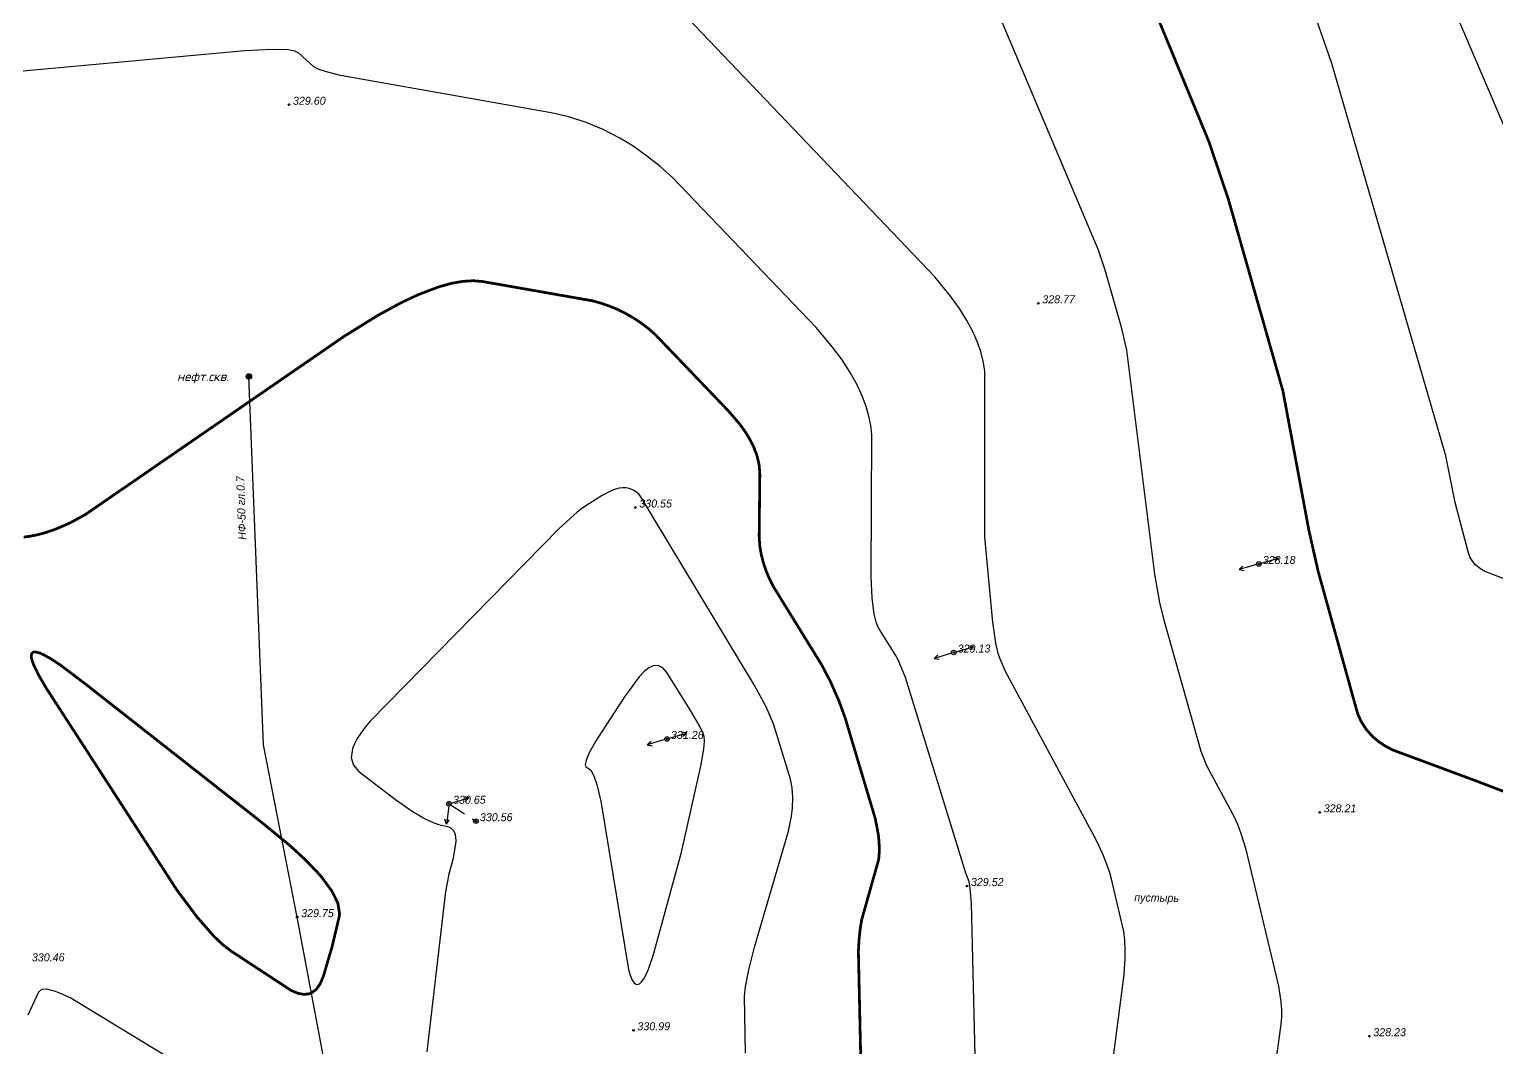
# Model space of a CAD drawing. Extents: x 108150 to 142535, y -18867 to -9422.
# Drawn here: x 140383.9 to 140544.6, y -13395.5 to -13284 of the extents above; entities that cross this region are included whole.
import ezdxf
from ezdxf.enums import TextEntityAlignment as Align

# ---------------------------------------------------------------- set-up
doc = ezdxf.new("R2010")
doc.units = 0
doc.header["$MEASUREMENT"] = 0
doc.linetypes.add('ЗД_СТР_РАЗВ', pattern=[3, 2, -1])
for name, color, linetype in [('(007) Здания', 7, 'Continuous'), ('(021) Нефтепровод', 7, 'NEFTEPROV_N'), ('(022) Возд. Линии', 7, 'Continuous'), ('(028) Гидротехн.', 7, 'Continuous'), ('(039) Земля', 7, 'Continuous'), ('CONTOURS-LABEL', 7, 'Continuous'), ('GEO_POINTS111', 7, 'Continuous'), ('R_Поверхность1_CNT-MAJ', 7, 'Continuous'), ('R_Поверхность1_CNT-MIN', 7, 'Continuous')]:
    doc.layers.add(name, color=color, linetype=linetype)
doc.styles.add('BM-431', font='')
doc.styles.add('S', font='txtwr', dxfattribs={"oblique": 15})
doc.styles.get('BM-431').set_extended_font_data('Bm431', italic=True)
doc.linetypes.add('NEFTEPROV_N', pattern='A,1,-1,["Н",Standard,S=1.8,R=0,X=-0.9,Y=-0.9],-1,10', length=13)

# ---------------------------------------------------------------- blocks, each defined once
blk = doc.blocks.new('S1')
at = {"layer": '(022) Возд. Линии'}
for p, q in [((-2, 0), (-1.5, 0.25)), ((-2, 0), (-1.5, -0.25)), ((0, 0), (-2, 0))]:
    blk.add_line(p, q, dxfattribs=at)
blk = doc.blocks.new('S2')
at = {"layer": '(022) Возд. Линии'}
for p, q in [((0, 0), (2, 0)), ((2, 0), (1.5, 0.25)), ((2, 0), (1.5, -0.25))]:
    blk.add_line(p, q, dxfattribs=at)
blk = doc.blocks.new('*U2451')
at = {"layer": '(022) Возд. Линии'}
for name, p, rotation in [('S2', (0.24, 0.07), 16.55110915041961), ('S1', (-0.03, -0.25), 82.61410550663528)]:
    blk.add_blockref(name, p, dxfattribs=dict(at, rotation=rotation))
blk = doc.blocks.new('STOLB')
at = {"layer": '(022) Возд. Линии'}
blk.add_circle((0, 0), 0.25, dxfattribs=at)
blk = doc.blocks.new('*U2452')
at = {"layer": '(022) Возд. Линии'}
for name, p, rotation in [('S1', (-0.24, -0.07), 16.55110915112245), ('S2', (0.24, 0.07), 16.90188154077054)]:
    blk.add_blockref(name, p, dxfattribs=dict(at, rotation=rotation))
blk = doc.blocks.new('*U2460')
at = {"layer": '(022) Возд. Линии'}
for name, p, rotation in [('S1', (-0.24, -0.07), 16.78189679184786), ('S2', (0.24, 0.07), 16.1972175047954)]:
    blk.add_blockref(name, p, dxfattribs=dict(at, rotation=rotation))
blk = doc.blocks.new('*U2433')
at = {"layer": '(022) Возд. Линии'}
for name, p, rotation in [('S1', (-0.24, -0.07), 16.20052789908316), ('S2', (0.24, 0.07), 16.33742895377829)]:
    blk.add_blockref(name, p, dxfattribs=dict(at, rotation=rotation))
blk = doc.blocks.new('301')
for color, points in [(7, [(-0.6, 0, 1), (0.6, 0, 1)]), (256, [(0.6, 0, 1), (-0.6, 0, 1)])]:
    blk.add_hatch(color=color).paths.add_polyline_path(points)
at = {"color": 7}
blk.add_circle((0, 0), 0.6, dxfattribs=at)
at = {"color": 7, "width": 0.75}
blk.add_attdef('TYPE', text='', height=2, dxfattribs=at).set_placement((1.25, 0), align=Align.MIDDLE_LEFT)

msp = doc.modelspace()

# ---------------------------------------------------------------- linework, layer by layer
at = {"layer": '(007) Здания', "linetype": 'ЗД_СТР_РАЗВ', "elevation": 330.653, "flags": 128}
msp.add_lwpolyline([(140429.9074, -13368.7833), (140432.8474, -13370.6963)], dxfattribs=at)
at = {"layer": '(021) Нефтепровод', "flags": 128}
for points, elevation in [([(140490.8844, -13206.5323), (140512.7184, -13236.6983), (140523.8624, -13252.7443), (140537.2024, -13275.3193), (140560.2384, -13329.2023), (140565.0088, -13338.1395)], 329.832), ([(140424.2213, -13497.277), (140407.7144, -13492.0583), (140408.5514, -13472.2903), (140410.2214, -13451.7763), (140415.9924, -13425.4423), (140417.2434, -13402.3393), (140413.2794, -13381.2003), (140409.5856, -13362.3411), (140407.9875, -13321.9874)], 331.38)]:
    msp.add_lwpolyline(points, dxfattribs=dict(at, elevation=elevation))
at = {"layer": 'GEO_POINTS111'}
for points, elevation in [([(140412.385, -13292.2359), (140412.385, -13292.2359)], 329.6019), ([(140494.4306, -13313.9787), (140494.4306, -13313.9787)], 328.7664), ([(140450.3, -13336.3427), (140450.3, -13336.3427)], 330.5537), ([(140518.5744, -13342.5213), (140518.5744, -13342.5213)], 328.184), ([(140485.1704, -13352.2243), (140485.1704, -13352.2243)], 329.126), ([(140453.7714, -13361.6913), (140453.7714, -13361.6913)], 331.259), ([(140429.9074, -13368.7833), (140429.9074, -13368.7833)], 330.653), ([(140432.8474, -13370.6963), (140432.8474, -13370.6963)], 330.556), ([(140525.2473, -13369.7251), (140525.2473, -13369.7251)], 328.2087), ([(140486.6206, -13377.7972), (140486.6206, -13377.7972)], 329.5154), ([(140413.2794, -13381.2003), (140413.2794, -13381.2003)], 329.754), ([(140450.1008, -13393.5906), (140450.1008, -13393.5906)], 330.9866), ([(140530.6729, -13394.2391), (140530.6729, -13394.2391)], 328.2253)]:
    msp.add_lwpolyline(points, dxfattribs=dict(at, elevation=elevation))
for centre in [(140412.385, -13292.2359, 329.6019), (140494.4306, -13313.9787, 328.7664), (140450.3, -13336.3427, 330.5537), (140518.5744, -13342.5213, 328.184), (140485.1704, -13352.2243, 329.126), (140453.7714, -13361.6913, 331.259), (140429.9074, -13368.7833, 330.653), (140432.8474, -13370.6963, 330.556), (140525.2473, -13369.7251, 328.2087), (140486.6206, -13377.7972, 329.5154), (140413.2794, -13381.2003, 329.754), (140450.1008, -13393.5906, 330.9866), (140530.6729, -13394.2391, 328.2253)]:
    msp.add_circle(centre, 0.0875, dxfattribs=at)
at = {"layer": 'R_Поверхность1_CNT-MAJ', "color": 42, "const_width": 0.3, "elevation": 328}
msp.add_lwpolyline([(140553.9059, -13370.703), (140542.2412, -13366.234), (140533.2293, -13362.8937), (140532.4164, -13362.4635), (140531.6878, -13361.9755), (140531.0434, -13361.4298), (140530.9168, -13361.3058), (140530.2954, -13360.5856), (140529.7874, -13359.7876), (140529.3929, -13358.9117), (140525.0742, -13343.3459), (140524.0493, -13338.8069), (140521.2095, -13323.5565), (140515.2491, -13302.6175), (140513.1014, -13296.2574), (140500.216, -13265.0582)], dxfattribs=at)
at = {"layer": 'R_Поверхность1_CNT-MAJ', "color": 42, "const_width": 0.3, "elevation": 330}
msp.add_lwpolyline([(140408.9047, -13370.437), (140412.4276, -13373.3176), (140414.1243, -13374.8773), (140415.5083, -13376.3106), (140415.9721, -13376.8458), (140417.0817, -13378.3559), (140417.7295, -13379.6794), (140417.9157, -13380.8162), (140417.8728, -13381.1653), (140417.0993, -13384.4292), (140416.1444, -13387.6712), (140415.7934, -13388.5091), (140415.3564, -13389.1202), (140414.8334, -13389.5043), (140414.6025, -13389.5937), (140414.0038, -13389.6636), (140413.3299, -13389.5352), (140412.5807, -13389.2085), (140406.0069, -13384.8942), (140405.1244, -13384.2163), (140404.1455, -13383.2854), (140402.3404, -13381.2218), (140400.1059, -13378.2407), (140385.7476, -13356.0427), (140384.9462, -13354.6621), (140384.4241, -13353.5839), (140384.2678, -13353.1581), (140384.1812, -13352.8079), (140384.1645, -13352.5333), (140384.2176, -13352.3343), (140384.3405, -13352.2109), (140384.3941, -13352.1875), (140384.5767, -13352.1625), (140384.8119, -13352.1944), (140385.0998, -13352.2834), (140385.4403, -13352.4293), (140386.2793, -13352.8922), (140387.3288, -13353.583), (140389.9663, -13355.5742), (140408.7513, -13370.3185)], close=True, dxfattribs=at)
at = {"layer": 'R_Поверхность1_CNT-MIN', "color": 44}
for points, elevation in [([(140520.3312, -13398.0191), (140521.0188, -13392.9062), (140521.0813, -13392.1549), (140521.0855, -13391.3461), (140521.0312, -13390.4799), (140520.7824, -13388.7549), (140517.1722, -13373.7863), (140516.6546, -13372.0937), (140516.2664, -13371.0628), (140515.9445, -13370.3362), (140512.8836, -13364.6449), (140512.2719, -13363.061), (140508.2276, -13348.8415), (140507.726, -13346.7558), (140507.1995, -13343.6523), (140504.1131, -13319.1265), (140503.5869, -13316.7459), (140501.7671, -13310.3679), (140501.0036, -13308.1541), (140490.4705, -13283.1844)], 328.5), ([(140549.1833, -13345.617), (140543.256, -13343.314), (140542.7459, -13343.0025), (140542.315, -13342.6366), (140541.9633, -13342.2163), (140541.6909, -13341.7417), (140541.4976, -13341.2127), (140540.0658, -13335.8069), (140539.0686, -13330.6794), (140526.5777, -13287.7088), (140524.8395, -13282.7933)], 327.5), ([(140462.3732, -13396.0914), (140462.2663, -13389.841), (140462.3725, -13388.8516), (140462.7159, -13386.9882), (140463.3462, -13384.5037), (140467.0865, -13371.7908), (140467.4037, -13370.1393), (140467.5073, -13369.2827), (140467.5599, -13368.0953), (140467.4872, -13367.0369), (140467.2893, -13366.1074), (140465.4254, -13360.0256), (140464.5842, -13358.0804), (140463.3276, -13355.7571), (140450.9149, -13335.166), (140450.7058, -13334.9232), (140450.4727, -13334.7109), (140450.2156, -13334.5292), (140449.9345, -13334.3781), (140449.6294, -13334.2576), (140449.2969, -13334.184), (140448.9339, -13334.1739), (140448.5402, -13334.2271), (140448.1158, -13334.3438), (140447.6608, -13334.5238), (140446.6815, -13335.0436), (140445.2866, -13335.8875), (140444.4286, -13336.4624), (140443.9305, -13336.8488), (140441.9605, -13338.653), (140421.2719, -13359.7496), (140420.7064, -13360.4141), (140420.2303, -13361.0453), (140419.8436, -13361.643), (140419.5462, -13362.2073), (140419.3381, -13362.7382), (140419.3256, -13362.7784), (140419.1921, -13363.7442), (140419.4236, -13364.5736), (140420.0202, -13365.2664), (140424.0244, -13368.3017), (140425.8824, -13369.6033), (140427.2901, -13370.4425), (140428.1618, -13370.8511), (140428.7553, -13371.0555), (140429.7246, -13371.2598), (140430.0822, -13371.4314), (140430.352, -13371.678), (140430.5339, -13371.9995), (140430.6281, -13372.396), (140430.6344, -13372.8673), (140430.5185, -13373.8801), (140430.321, -13374.8829), (140429.8787, -13376.4839), (140429.5314, -13378.3839), (140427.4864, -13395.9644)], 330.5), ([(140413.4118, -13405.2616), (140388.4979, -13390.0915), (140387.2856, -13389.5173), (140386.7012, -13389.2945), (140385.8587, -13389.0904), (140385.2743, -13389.1344), (140384.948, -13389.4267), (140383.7645, -13391.925)], 330.5)]:
    msp.add_lwpolyline(points, dxfattribs=dict(at, elevation=elevation))
at = {"layer": 'R_Поверхность1_CNT-MIN', "color": 44, "elevation": 331}
msp.add_lwpolyline([(140457.8507, -13361.4272), (140457.7339, -13361.1), (140457.3327, -13360.2531), (140456.3121, -13358.5019), (140453.7684, -13354.4223), (140453.3178, -13353.8847), (140452.8139, -13353.6318), (140452.2568, -13353.6637), (140451.7802, -13353.8893), (140451.2705, -13354.2917), (140450.7277, -13354.8709), (140449.1149, -13357.0905), (140446.1145, -13361.6732), (140445.2791, -13363.1522), (140445.0209, -13363.7234), (140444.9081, -13364.0406), (140444.8231, -13364.495), (140444.8966, -13364.7819), (140445.1286, -13364.9014), (140445.4433, -13365.1218), (140445.7647, -13365.7114), (140446.0927, -13366.6701), (140446.5351, -13368.4958), (140449.5578, -13386.9482), (140449.7399, -13387.5686), (140449.9331, -13388.042), (140450.1374, -13388.3683), (140450.3528, -13388.5476), (140450.5411, -13388.5846), (140450.7618, -13388.5042), (140450.9923, -13388.2945), (140451.2325, -13387.9556), (140451.4825, -13387.4874), (140451.7422, -13386.8901), (140452.291, -13385.3077), (140455.3533, -13374.0983), (140457.481, -13364.674), (140457.7961, -13362.7935), (140457.8815, -13361.9164)], close=True, dxfattribs=at)

# ---------------------------------------------------------------- block references
at = {"layer": '(022) Возд. Линии'}
for name, p in [('*U2433', (140518.5744, -13342.5192, 328.184)), ('STOLB', (140518.5744, -13342.5213, 328.184)), ('*U2460', (140485.1704, -13352.2222, 329.126)), ('STOLB', (140485.1704, -13352.2243, 329.126)), ('*U2452', (140453.7714, -13361.6892, 331.259)), ('STOLB', (140453.7714, -13361.6913, 331.259)), ('*U2451', (140429.9074, -13368.7812, 330.653)), ('STOLB', (140429.9074, -13368.7833, 330.653)), ('STOLB', (140432.8474, -13370.6963, 330.556))]:
    msp.add_blockref(name, p, dxfattribs=at)
at = {"layer": '(028) Гидротехн.'}
ref = msp.add_blockref('301', (140407.9875, -13321.9874, 331.38), dxfattribs=dict(at, xscale=0.5, yscale=0.5, zscale=0.5))
ref.add_attrib('SK', 'нефт.скв.', (140400.1083, -13322.4942, 331.38), dxfattribs={"layer": '0', "color": 7, "height": 1, "style": 'S', "oblique": 15, "flags": 8})

# ---------------------------------------------------------------- texts
at = {"layer": '(021) Нефтепровод', "style": 'BM-431'}
msp.add_text('НФ-50 гл.0.7', height=0.875, rotation=91.904394, dxfattribs=at).set_placement((140407.7044, -13339.8682))
at = {"layer": '(039) Земля', "linetype": 'Continuous', "style": 'BM-431', "width": 1}
msp.add_text('пустырь', height=0.87, rotation=359.155003, dxfattribs=at).set_placement((140504.9332, -13379.4729))
at = {"layer": 'GEO_POINTS111', "color": 7, "char_height": 0.876, "attachment_point": 1}
for s, insert, width in [('\\fD431|b0|i1|c0|p34;\\W1.0000000000;\\T1.0000000000;\\o\\l329.60', (140412.8118, -13291.3599, 329.6019), 4.084871), ('\\fD431|b0|i1|c0|p34;\\W1.0000000000;\\T1.0000000000;\\o\\l328.77', (140494.8574, -13313.1027, 328.7664), 3.965176), ('\\fD431|b0|i1|c0|p34;\\W1.0000000000;\\T1.0000000000;\\o\\l330.55', (140450.7268, -13335.4667, 330.5537), 3.985125), ('\\fD431|b0|i1|c0|p34;\\W1.0000000000;\\T1.0000000000;\\o\\l328.18', (140519.0012, -13341.6453, 328.184), 3.850762), ('\\fD431|b0|i1|c0|p34;\\W1.0000000000;\\T1.0000000000;\\o\\l329.13', (140485.5972, -13351.3483, 329.126), 3.850175), ('\\fD431|b0|i1|c0|p34;\\W1.0000000000;\\T1.0000000000;\\o\\l331.26', (140454.1982, -13360.8153, 331.259), 3.765098), ('\\fD431|b0|i1|c0|p34;\\W1.0000000000;\\T1.0000000000;\\o\\l330.65', (140430.3342, -13367.9073, 330.653), 4.039105), ('\\fD431|b0|i1|c0|p34;\\W1.0000000000;\\T1.0000000000;\\o\\l328.21', (140525.6742, -13368.8491, 328.2087), 3.848415), ('\\fD431|b0|i1|c0|p34;\\W1.0000000000;\\T1.0000000000;\\o\\l330.56', (140433.2742, -13369.8203, 330.556), 3.975151), ('\\fD431|b0|i1|c0|p34;\\W1.0000000000;\\T1.0000000000;\\o\\l329.52', (140487.0475, -13376.9212, 329.5154), 4.018569), ('\\fD431|b0|i1|c0|p34;\\W1.0000000000;\\T1.0000000000;\\o\\l329.75', (140413.7062, -13380.3243, 329.754), 3.967523), ('\\fD431|b0|i1|c0|p34;\\W1.0000000000;\\T1.0000000000;\\o\\l330.46', (140384.2202, -13385.1645, 330.458), 4.029131), ('\\fD431|b0|i1|c0|p34;\\W1.0000000000;\\T1.0000000000;\\o\\l330.99', (140450.5277, -13392.7146, 330.9866), 4.008595), ('\\fD431|b0|i1|c0|p34;\\W1.0000000000;\\T1.0000000000;\\o\\l328.23', (140531.0997, -13393.3631, 328.2253), 4.10306)]:
    msp.add_mtext(s, dxfattribs=dict(at, insert=insert, width=width))

# ---------------------------------------------------------------- wipeouts: each hides what was drawn before it
at = {"color": 42}
for points in [[(140394.0211, -13319.3754), (140395.7671, -13318.6843), (140397.2198, -13322.3546), (140395.4739, -13323.0457)], [(140478.8442, -13374.7553), (140477.0444, -13375.2908), (140475.9187, -13371.5073), (140477.7184, -13370.9718)]]:
    msp.add_wipeout(points, dxfattribs=at).dxf.layer = 'CONTOURS-LABEL'

# ---------------------------------------------------------------- next in the draw order: linework, layer by layer
at = {"layer": 'R_Поверхность1_CNT-MAJ', "color": 42, "const_width": 0.3, "elevation": 330}
msp.add_lwpolyline([(140474.9933, -13397.1067), (140474.7272, -13384.9351), (140474.8061, -13383.5701), (140474.9284, -13382.4465), (140475.0985, -13381.4497), (140476.9516, -13374.8817), (140477.0247, -13373.9181), (140476.9856, -13372.8498), (140476.897, -13372.0786), (140476.5698, -13370.3963), (140473.3026, -13359.4615), (140472.6442, -13357.6359), (140471.6595, -13355.3821), (140470.7043, -13353.572), (140465.4486, -13345.0559), (140465.0203, -13344.2133), (140464.6591, -13343.3748), (140464.3633, -13342.5342), (140464.0953, -13341.5177), (140463.9281, -13340.5071), (140463.8616, -13339.5026), (140463.9348, -13332.6862), (140463.8614, -13331.6747), (140463.6184, -13330.6399), (140463.206, -13329.5819), (140462.6895, -13328.6092), (140462.2477, -13327.9193), (140461.7389, -13327.2203), (140460.5207, -13325.7947), (140452.4876, -13317.4082), (140451.7494, -13316.7633), (140450.979, -13316.1711), (140450.1763, -13315.6315), (140449.1643, -13315.0503), (140448.325, -13314.6424), (140447.4558, -13314.2832), (140446.557, -13313.9727), (140445.6283, -13313.7108), (140433.5827, -13311.597), (140432.5396, -13311.5081), (140431.3819, -13311.5786), (140430.1095, -13311.8085), (140428.7224, -13312.1978), (140426.5605, -13313.0222), (140424.7177, -13313.8858), (140422.0433, -13315.3391), (140418.3512, -13317.6407), (140390.0705, -13337.1197), (140388.491, -13337.9817), (140386.9578, -13338.6639), (140385.471, -13339.1663), (140384.745, -13339.35), (140384.0305, -13339.4889), (140383.3276, -13339.5828)], dxfattribs=at)
at = {"layer": 'R_Поверхность1_CNT-MIN', "color": 44}
for points, elevation in [([(140502.3801, -13398.7335), (140503.8125, -13387.4741), (140503.9331, -13385.684), (140503.9434, -13384.7755), (140503.9004, -13383.7353), (140503.7958, -13382.7861), (140502.4478, -13377.0514), (140502.2155, -13376.2139), (140501.5387, -13374.39), (140500.8083, -13372.8172), (140490.8174, -13354.3041), (140490.2016, -13352.8442), (140490.0274, -13352.3146), (140489.7773, -13351.2072), (140489.4397, -13348.8886), (140488.5594, -13339.5943), (140488.5554, -13321.3694), (140488.3973, -13320.3302), (140488.1264, -13319.2649), (140487.7426, -13318.1735), (140487.2458, -13317.0559), (140486.6071, -13315.8617), (140485.7806, -13314.5421), (140484.8111, -13313.1894), (140483.0888, -13311.0982), (140453.7107, -13280.2646)], 329), ([(140487.6345, -13400.9309), (140487.1027, -13379.7258), (140487.0199, -13378.4735), (140486.9368, -13377.7277), (140486.8462, -13377.3529), (140486.4974, -13376.4012), (140479.8692, -13354.9517), (140479.0827, -13353.0328), (140478.7576, -13352.4291), (140476.9431, -13349.519), (140476.6679, -13348.9015), (140476.4469, -13348.0189), (140476.2194, -13346.2236), (140476.1123, -13343.9117), (140476.2135, -13328.3785), (140476.0912, -13327.3602), (140475.8798, -13326.3298), (140475.5794, -13325.2871), (140475.1899, -13324.2322), (140474.5903, -13322.9213), (140473.8371, -13321.5595), (140472.9433, -13320.1783), (140471.9088, -13318.7779), (140470.0932, -13316.6411), (140454.4123, -13300.249), (140452.989, -13298.9772), (140451.5367, -13297.8228), (140450.0554, -13296.7857), (140448.6141, -13295.905), (140446.7923, -13294.9624), (140444.9299, -13294.184), (140443.027, -13293.5696), (140441.0835, -13293.1193), (140418.0006, -13289.0314), (140416.4841, -13288.6413), (140415.5901, -13288.3375), (140415.1094, -13288.0708), (140413.4641, -13286.5821), (140413.0217, -13286.3727), (140412.2428, -13286.2407), (140410.5386, -13286.1865), (140407.548, -13286.3342), (140377.231, -13289.0979)], 329.5)]:
    msp.add_lwpolyline(points, dxfattribs=dict(at, elevation=elevation))

doc.saveas('drawing.dxf')
